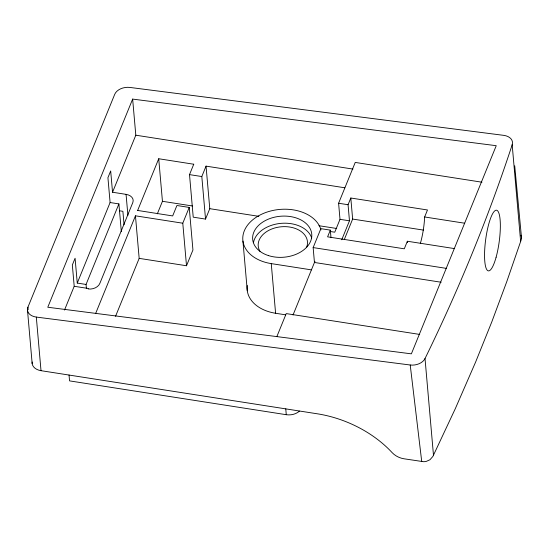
<?xml version="1.0" encoding="UTF-8"?>
<svg xmlns="http://www.w3.org/2000/svg" width="549" height="549" viewBox="0 0 549 549"><rect width="100%" height="100%" fill="white"/><g stroke="black" fill="none" stroke-linecap="round" stroke-linejoin="round"><path stroke-width="0.82" d="M32.171 361.997A12.346 8.558 -5 0 0 41.01 370.678L318.564 413.994A93.81 63.677 22.2 0 1 392.151 452.651A14.802 10.047 22.2 0 0 403.989 458.786L423.54 461.695A8.208 5.689 -5 0 0 426.401 461.345L429.963 459.746L432.893 456.418L455.32 408.634L475.619 362.052L491.78 321.927L506.775 281.63L521.248 239.707L521.55 237.401L520.898 235.226M28.157 309.705L27.937 307.172L114.72 94.318A12.346 8.441 -7.8 0 1 129.948 87.442L503.845 135.37A12.174 8.324 -7.8 0 1 512.155 144.785M132.645 99.095L47.784 307.241L411.373 353.844L496.241 145.698L132.645 99.095L135.809 135.198L112.545 192.246L126.071 194.36A9.875 6.849 -5 0 1 132.803 202.554L99.939 283.16A9.875 7.377 -6.5 0 1 88.183 288.973M64.508 310.061L74.204 286.29L72.338 264.982L75.089 258.236L77.265 283.078L86.056 284.451L86.426 288.65M77.265 283.078L110.102 202.533L107.927 177.691L110.678 170.945L112.545 192.246M86.056 284.451L118.9 203.905L110.102 202.533M95.65 313.445L135.452 215.819L182.783 223.21L186.509 265.757L139.172 258.366L135.452 215.819M137.641 210.466L158.723 158.743L193.749 164.233M115.551 316.306L139.172 258.366M157.33 213.829L162.442 201.298L158.723 158.743M344.82 187.785L206.053 166.134L209.78 208.682L205.532 219.092L193.227 217.171L189.508 174.623L193.749 164.213M182.783 223.21L189.22 207.426L176.915 205.504L172.667 215.935L137.641 210.445M205.532 219.092L201.812 176.538L206.053 166.134M186.509 265.757L192.939 249.98L189.22 207.426M276.84 336.633L286.235 313.596L419.683 334.423M441.142 282.241L314.447 262.47L313.15 247.585L320.87 228.652L330.333 230.127L330.992 237.662M293.022 315.023L314.934 261.29M330.567 231.554L334.753 232.206L340.003 219.332L338.596 203.247L355.237 162.429L481.94 182.199M330.333 230.127L327.595 236.839L404.284 248.807L407.365 241.244L454.668 248.628M341.739 239.769L349.473 220.808L348.066 204.722L350.804 198.011L427.486 209.979L424.638 216.972A30.614 7.398 -81.1 0 1 420.342 243.557M344.271 239.597L352.643 219.058L350.804 198.011M88.334 288.479L74.204 286.29M27.93 307.172A12.346 8.441 -7.8 0 0 36.316 317.075L410.22 365.003A12.174 8.324 -7.8 0 0 424.995 358.545M320.973 229.866A39.528 27.409 -5 0 0 280.992 209.334A39.528 27.409 -5 0 0 243.07 235.068A39.528 27.409 -5 0 0 271.254 263.609L311.427 269.875M135.809 135.198L352.932 169.078M189.508 174.623L201.812 176.538M338.596 203.247L348.066 204.722M424.638 216.972L464.701 223.223M352.643 219.058L423.43 230.1M340.003 219.332L349.473 220.808M162.442 201.298L192.466 205.985M209.78 208.682L258.853 216.34M318.928 225.714L336.695 228.487M119.565 210.802L122.887 211.317L124.067 224.747M313.15 247.585L446.598 268.413M247.297 285.466A39.528 27.409 -5 0 0 275.598 313.266L285.645 314.838M299.438 411.119A12.346 8.558 -5 0 1 286.276 414.701L69.551 380.882L69.037 375.008M410.22 365.003L421.728 461.551M514.708 165.798L521.55 238.177M520.61 241.176L512.183 144.785C488.171 217.967 458.847 289.371 425.022 358.552L433.456 454.943M285.761 408.827L286.276 414.701M271.254 263.609L275.598 313.266M242.939 241.128L247.283 290.785M126.071 194.36L127.91 215.373M118.9 203.905L121.322 231.603M36.316 317.075L41.01 370.678M32.165 363.658L27.525 310.501M407.331 242.658A30.614 7.398 -81.1 0 1 407.365 241.244M253.446 242.733A29.653 20.56 -5 0 1 281.266 223.333A29.653 20.56 -5 0 1 311.688 237.95M260.123 251.559A24.712 17.136 -5 0 1 281.363 226.764A24.712 17.136 -5 0 1 306.527 247.53M268.44 255.587A29.653 20.56 -5 0 0 311.784 234.574A29.653 20.56 -5 0 0 266.409 220.025A29.653 20.56 -5 0 0 268.44 255.587M496.104 257.234A30.614 6.849 -82.4 0 0 496.694 210.246A30.614 6.849 -82.4 0 0 484.554 254.194A30.614 6.849 -82.4 0 0 496.104 257.234"/></g></svg>
